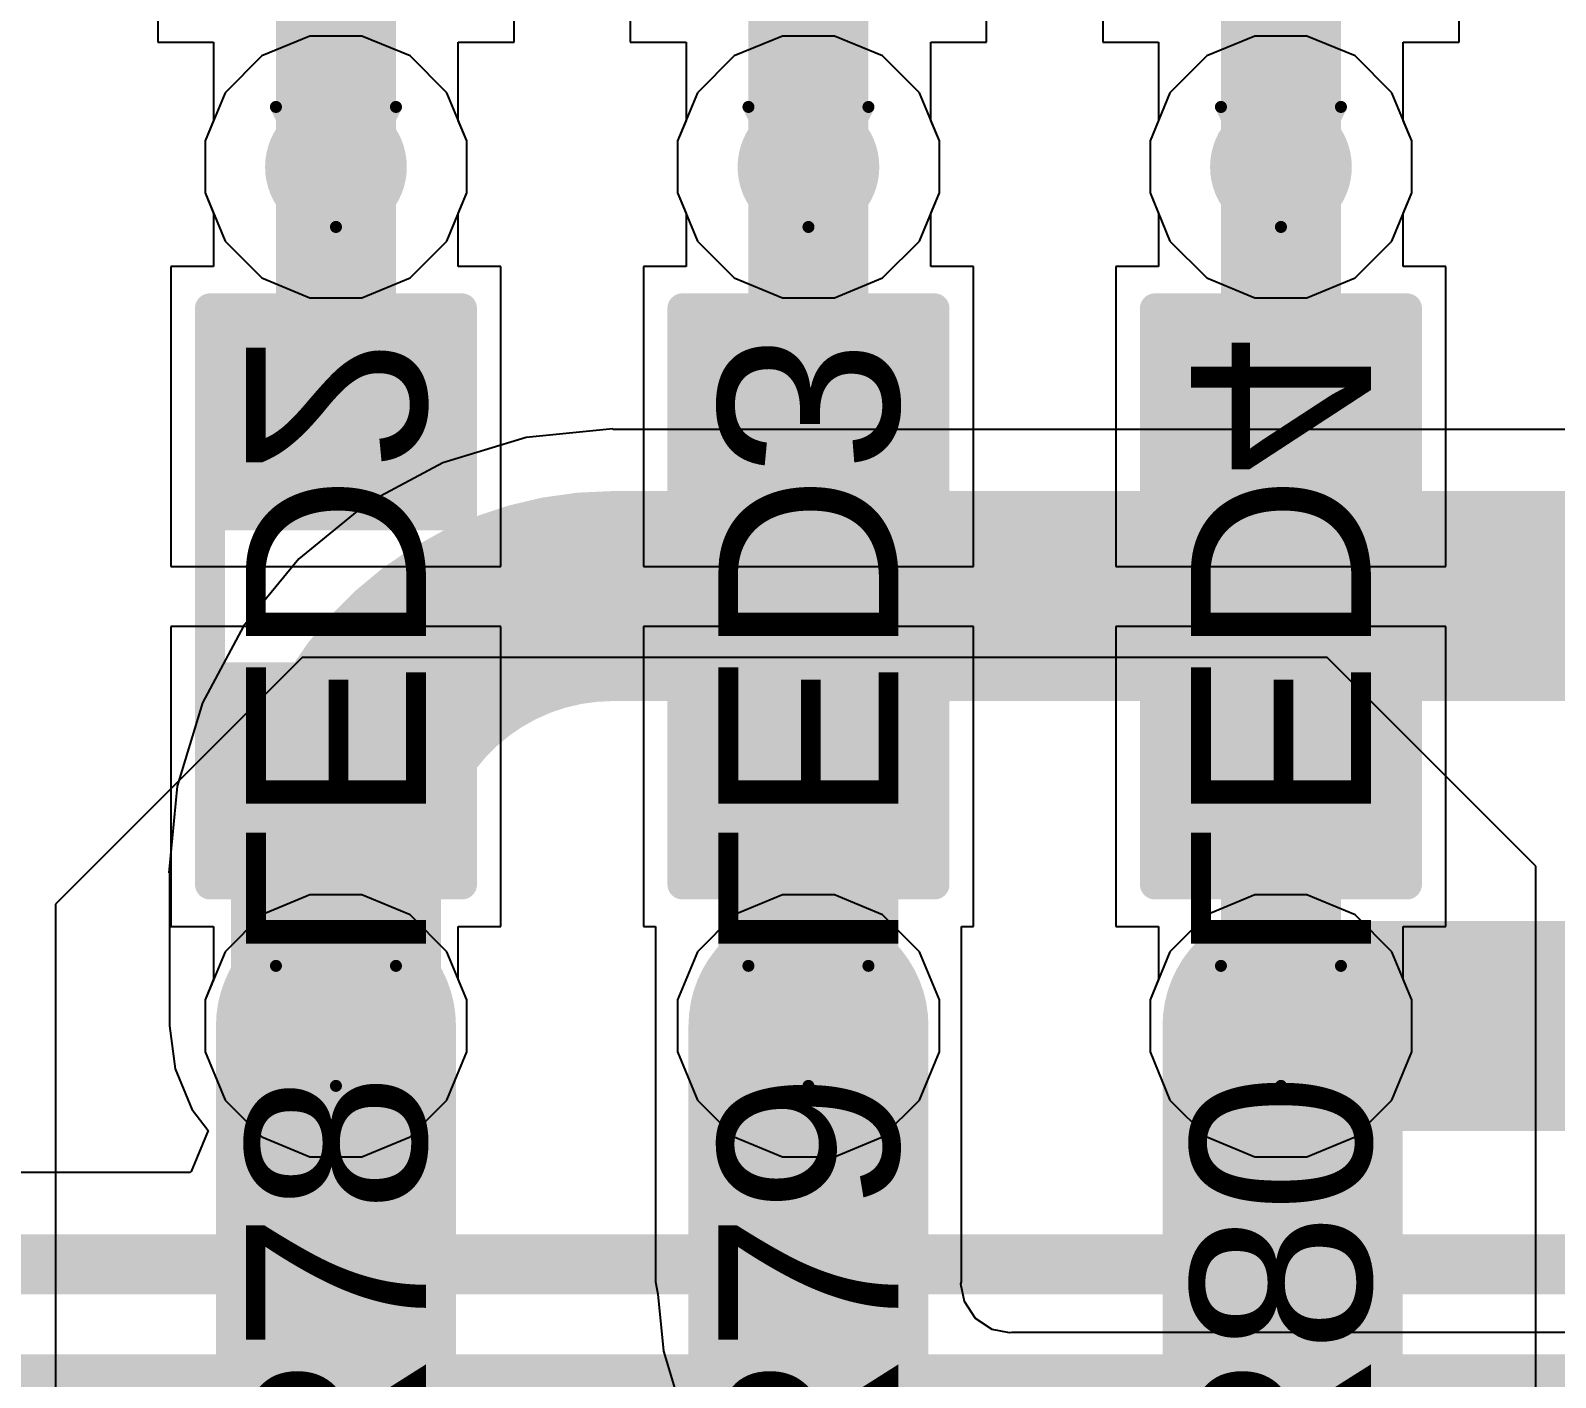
# Model space of a CAD drawing. Header units: inches. Extents: x 0 to 12.2, y 0 to 7.
# Drawn here: x 1.0908 to 1.345, y 2.9761 to 3.2006 of the extents above; entities that cross this region are included whole.
import ezdxf

# ---------------------------------------------------------------- set-up
doc = ezdxf.new("R2010")
doc.units = ezdxf.units.IN
doc.header["$MEASUREMENT"] = 0
for name, color, linetype in [('Bottom Layer', 5, 'Continuous'), ('Bottom Overlay', 54, 'Continuous'), ('Drill Drawing', 1, 'Continuous'), ('Layer 1', 16, 'Continuous'), ('Layer 2', 76, 'Continuous'), ('Top Layer', 1, 'Continuous'), ('Top Overlay', 2, 'Continuous'), ('Top Paste', 8, 'Continuous'), ('Top Solder', 216, 'Continuous'), ('Via Holes', 16, 'Continuous')]:
    doc.layers.add(name, color=color, linetype=linetype)
doc.styles.add('Arial', font='', dxfattribs={"height": 0.2})
doc.styles.get('Arial').set_extended_font_data('Arial')

# ---------------------------------------------------------------- blocks, each defined once
blk = doc.blocks.new('R___0603_84')
at = {"layer": 'Top Layer'}
for points in [[(-0.015, 0.0175), (-0.015, -0.0175), (-0.045, -0.0175), (-0.045, 0.0175)], [(0.045, 0.0175), (0.045, -0.0175), (0.015, -0.0175), (0.015, 0.0175)]]:
    blk.add_hatch(color=1, dxfattribs=at).paths.add_polyline_path(points)
at = {"layer": 'Top Paste'}
for points in [[(-0.015, 0.0175), (-0.015, -0.0175), (-0.045, -0.0175), (-0.045, 0.0175)], [(0.045, 0.0175), (0.045, -0.0175), (0.015, -0.0175), (0.015, 0.0175)]]:
    blk.add_hatch(color=8, dxfattribs=at).paths.add_polyline_path(points)
at = {"layer": 'Top Solder'}
for points in [[(-0.011, 0.0215), (-0.011, -0.0215), (-0.049, -0.0215), (-0.049, 0.0215)], [(0.049, 0.0215), (0.049, -0.0215), (0.011, -0.0215), (0.011, 0.0215)]]:
    blk.add_hatch(color=216, dxfattribs=at).paths.add_polyline_path(points)
at = {"layer": 'Top Overlay'}
for points in [[(0.048, 0.021, 0.005, 0.005, 0), (-0.048, 0.021, 0.005, 0.005, 0)], [(-0.048, -0.021, 0.005, 0.005, 0), (-0.048, 0.021, 0.005, 0.005, 0)], [(0.048, -0.021, 0.005, 0.005, 0), (0.048, 0.021, 0.005, 0.005, 0)], [(0.048, -0.021, 0.005, 0.005, 0), (-0.048, -0.021, 0.005, 0.005, 0)]]:
    blk.add_lwpolyline(points, format="xyseb", dxfattribs=at)
for points in [[(-0.04925, 0.021, 0.0025, 0.0025, 1), (-0.04675, 0.021, 0.0025, 0.0025, 1)], [(-0.04925, 0.021, 0.0025, 0.0025, 1), (-0.04675, 0.021, 0.0025, 0.0025, 1)], [(0.04675, 0.021, 0.0025, 0.0025, 1), (0.04925, 0.021, 0.0025, 0.0025, 1)], [(0.04675, 0.021, 0.0025, 0.0025, 1), (0.04925, 0.021, 0.0025, 0.0025, 1)], [(-0.04925, -0.021, 0.0025, 0.0025, 1), (-0.04675, -0.021, 0.0025, 0.0025, 1)], [(-0.04925, -0.021, 0.0025, 0.0025, 1), (-0.04675, -0.021, 0.0025, 0.0025, 1)], [(0.04675, -0.021, 0.0025, 0.0025, 1), (0.04925, -0.021, 0.0025, 0.0025, 1)], [(0.04675, -0.021, 0.0025, 0.0025, 1), (0.04925, -0.021, 0.0025, 0.0025, 1)]]:
    blk.add_lwpolyline(points, format="xyseb", close=True, dxfattribs=at)
blk = doc.blocks.new('R___0603_85')
at = {"layer": 'Top Layer'}
for points in [[(-0.015, 0.0175), (-0.015, -0.0175), (-0.045, -0.0175), (-0.045, 0.0175)], [(0.045, 0.0175), (0.045, -0.0175), (0.015, -0.0175), (0.015, 0.0175)]]:
    blk.add_hatch(color=1, dxfattribs=at).paths.add_polyline_path(points)
at = {"layer": 'Top Paste'}
for points in [[(-0.015, 0.0175), (-0.015, -0.0175), (-0.045, -0.0175), (-0.045, 0.0175)], [(0.045, 0.0175), (0.045, -0.0175), (0.015, -0.0175), (0.015, 0.0175)]]:
    blk.add_hatch(color=8, dxfattribs=at).paths.add_polyline_path(points)
at = {"layer": 'Top Solder'}
for points in [[(-0.011, 0.0215), (-0.011, -0.0215), (-0.049, -0.0215), (-0.049, 0.0215)], [(0.049, 0.0215), (0.049, -0.0215), (0.011, -0.0215), (0.011, 0.0215)]]:
    blk.add_hatch(color=216, dxfattribs=at).paths.add_polyline_path(points)
at = {"layer": 'Top Overlay'}
for points in [[(0.048, 0.021, 0.005, 0.005, 0), (-0.048, 0.021, 0.005, 0.005, 0)], [(-0.048, -0.021, 0.005, 0.005, 0), (-0.048, 0.021, 0.005, 0.005, 0)], [(0.048, -0.021, 0.005, 0.005, 0), (0.048, 0.021, 0.005, 0.005, 0)], [(0.048, -0.021, 0.005, 0.005, 0), (-0.048, -0.021, 0.005, 0.005, 0)]]:
    blk.add_lwpolyline(points, format="xyseb", dxfattribs=at)
for points in [[(-0.04925, 0.021, 0.0025, 0.0025, 1), (-0.04675, 0.021, 0.0025, 0.0025, 1)], [(-0.04925, 0.021, 0.0025, 0.0025, 1), (-0.04675, 0.021, 0.0025, 0.0025, 1)], [(0.04675, 0.021, 0.0025, 0.0025, 1), (0.04925, 0.021, 0.0025, 0.0025, 1)], [(0.04675, 0.021, 0.0025, 0.0025, 1), (0.04925, 0.021, 0.0025, 0.0025, 1)], [(-0.04925, -0.021, 0.0025, 0.0025, 1), (-0.04675, -0.021, 0.0025, 0.0025, 1)], [(-0.04925, -0.021, 0.0025, 0.0025, 1), (-0.04675, -0.021, 0.0025, 0.0025, 1)], [(0.04675, -0.021, 0.0025, 0.0025, 1), (0.04925, -0.021, 0.0025, 0.0025, 1)], [(0.04675, -0.021, 0.0025, 0.0025, 1), (0.04925, -0.021, 0.0025, 0.0025, 1)]]:
    blk.add_lwpolyline(points, format="xyseb", close=True, dxfattribs=at)
blk = doc.blocks.new('R___0603_86')
at = {"layer": 'Top Layer'}
for points in [[(-0.015, 0.0175), (-0.015, -0.0175), (-0.045, -0.0175), (-0.045, 0.0175)], [(0.045, 0.0175), (0.045, -0.0175), (0.015, -0.0175), (0.015, 0.0175)]]:
    blk.add_hatch(color=1, dxfattribs=at).paths.add_polyline_path(points)
at = {"layer": 'Top Paste'}
for points in [[(-0.015, 0.0175), (-0.015, -0.0175), (-0.045, -0.0175), (-0.045, 0.0175)], [(0.045, 0.0175), (0.045, -0.0175), (0.015, -0.0175), (0.015, 0.0175)]]:
    blk.add_hatch(color=8, dxfattribs=at).paths.add_polyline_path(points)
at = {"layer": 'Top Solder'}
for points in [[(-0.011, 0.0215), (-0.011, -0.0215), (-0.049, -0.0215), (-0.049, 0.0215)], [(0.049, 0.0215), (0.049, -0.0215), (0.011, -0.0215), (0.011, 0.0215)]]:
    blk.add_hatch(color=216, dxfattribs=at).paths.add_polyline_path(points)
at = {"layer": 'Top Overlay'}
for points in [[(0.048, 0.021, 0.005, 0.005, 0), (-0.048, 0.021, 0.005, 0.005, 0)], [(-0.048, -0.021, 0.005, 0.005, 0), (-0.048, 0.021, 0.005, 0.005, 0)], [(0.048, -0.021, 0.005, 0.005, 0), (0.048, 0.021, 0.005, 0.005, 0)], [(0.048, -0.021, 0.005, 0.005, 0), (-0.048, -0.021, 0.005, 0.005, 0)]]:
    blk.add_lwpolyline(points, format="xyseb", dxfattribs=at)
for points in [[(-0.04925, 0.021, 0.0025, 0.0025, 1), (-0.04675, 0.021, 0.0025, 0.0025, 1)], [(-0.04925, 0.021, 0.0025, 0.0025, 1), (-0.04675, 0.021, 0.0025, 0.0025, 1)], [(0.04675, 0.021, 0.0025, 0.0025, 1), (0.04925, 0.021, 0.0025, 0.0025, 1)], [(0.04675, 0.021, 0.0025, 0.0025, 1), (0.04925, 0.021, 0.0025, 0.0025, 1)], [(-0.04925, -0.021, 0.0025, 0.0025, 1), (-0.04675, -0.021, 0.0025, 0.0025, 1)], [(-0.04925, -0.021, 0.0025, 0.0025, 1), (-0.04675, -0.021, 0.0025, 0.0025, 1)], [(0.04675, -0.021, 0.0025, 0.0025, 1), (0.04925, -0.021, 0.0025, 0.0025, 1)], [(0.04675, -0.021, 0.0025, 0.0025, 1), (0.04925, -0.021, 0.0025, 0.0025, 1)]]:
    blk.add_lwpolyline(points, format="xyseb", close=True, dxfattribs=at)

msp = doc.modelspace()

# ---------------------------------------------------------------- hatches: boundary and pattern name
at = {"layer": 'Bottom Layer'}
h = msp.add_hatch(color=5, dxfattribs=at)
edge = h.paths.add_edge_path()
edge.add_arc((1.1417308, 3.1778681), 0.011811, 0, 360)
h = msp.add_hatch(color=5, dxfattribs=at)
edge = h.paths.add_edge_path()
edge.add_arc((1.220471, 3.1778681), 0.011811, 0, 360)
h = msp.add_hatch(color=5, dxfattribs=at)
edge = h.paths.add_edge_path()
edge.add_arc((1.2992111, 3.1778681), 0.011811, 0, 360)
h = msp.add_hatch(color=5, dxfattribs=at)
edge = h.paths.add_edge_path()
edge.add_arc((1.1417308, 3.0347341), 0.011811, 0, 360)
h = msp.add_hatch(color=5, dxfattribs=at)
edge = h.paths.add_edge_path()
edge.add_arc((1.2204709, 3.0347341), 0.011811, 0, 360)
h = msp.add_hatch(color=5, dxfattribs=at)
edge = h.paths.add_edge_path()
edge.add_arc((1.2992111, 3.0347341), 0.011811, 0, 360)
at = {"layer": 'Layer 1'}
h = msp.add_hatch(color=16, dxfattribs=at)
edge = h.paths.add_edge_path()
edge.add_arc((1.1417308, 3.1778681), 0.011811, 0, 360)
h = msp.add_hatch(color=16, dxfattribs=at)
edge = h.paths.add_edge_path()
edge.add_arc((1.220471, 3.1778681), 0.011811, 0, 360)
h = msp.add_hatch(color=16, dxfattribs=at)
edge = h.paths.add_edge_path()
edge.add_arc((1.2992111, 3.1778681), 0.011811, 0, 360)
h = msp.add_hatch(color=16, dxfattribs=at)
edge = h.paths.add_edge_path()
edge.add_arc((1.1417308, 3.0347341), 0.011811, 0, 360)
h = msp.add_hatch(color=16, dxfattribs=at)
edge = h.paths.add_edge_path()
edge.add_arc((1.2204709, 3.0347341), 0.011811, 0, 360)
h = msp.add_hatch(color=16, dxfattribs=at)
edge = h.paths.add_edge_path()
edge.add_arc((1.2992111, 3.0347341), 0.011811, 0, 360)
at = {"layer": 'Layer 2'}
h = msp.add_hatch(color=76, dxfattribs=at)
edge = h.paths.add_edge_path()
edge.add_arc((1.1417308, 3.1778681), 0.011811, 0, 360)
h = msp.add_hatch(color=76, dxfattribs=at)
edge = h.paths.add_edge_path()
edge.add_arc((1.220471, 3.1778681), 0.011811, 0, 360)
h = msp.add_hatch(color=76, dxfattribs=at)
edge = h.paths.add_edge_path()
edge.add_arc((1.2992111, 3.1778681), 0.011811, 0, 360)
h = msp.add_hatch(color=76, dxfattribs=at)
edge = h.paths.add_edge_path()
edge.add_arc((1.1417308, 3.0347341), 0.011811, 0, 360)
h = msp.add_hatch(color=76, dxfattribs=at)
edge = h.paths.add_edge_path()
edge.add_arc((1.2204709, 3.0347341), 0.011811, 0, 360)
h = msp.add_hatch(color=76, dxfattribs=at)
edge = h.paths.add_edge_path()
edge.add_arc((1.2992111, 3.0347341), 0.011811, 0, 360)
at = {"layer": 'Top Layer'}
h = msp.add_hatch(color=1, dxfattribs=at)
edge = h.paths.add_edge_path()
edge.add_arc((1.1417308, 3.1778681), 0.011811, 0, 360)
h = msp.add_hatch(color=1, dxfattribs=at)
edge = h.paths.add_edge_path()
edge.add_arc((1.220471, 3.1778681), 0.011811, 0, 360)
h = msp.add_hatch(color=1, dxfattribs=at)
edge = h.paths.add_edge_path()
edge.add_arc((1.2992111, 3.1778681), 0.011811, 0, 360)
h = msp.add_hatch(color=1, dxfattribs=at)
edge = h.paths.add_edge_path()
edge.add_arc((1.1417308, 3.0347341), 0.011811, 0, 360)
h = msp.add_hatch(color=1, dxfattribs=at)
edge = h.paths.add_edge_path()
edge.add_arc((1.2204709, 3.0347341), 0.011811, 0, 360)
h = msp.add_hatch(color=1, dxfattribs=at)
edge = h.paths.add_edge_path()
edge.add_arc((1.2992111, 3.0347341), 0.011811, 0, 360)
at = {"layer": 'Via Holes'}
h = msp.add_hatch(color=7, dxfattribs=at)
edge = h.paths.add_edge_path()
edge.add_arc((1.1417308, 3.1778681), 0.0059055, 0, 360)
h = msp.add_hatch(color=7, dxfattribs=at)
edge = h.paths.add_edge_path()
edge.add_arc((1.220471, 3.1778681), 0.0059055, 0, 360)
h = msp.add_hatch(color=7, dxfattribs=at)
edge = h.paths.add_edge_path()
edge.add_arc((1.2992111, 3.1778681), 0.0059055, 0, 360)
h = msp.add_hatch(color=7, dxfattribs=at)
edge = h.paths.add_edge_path()
edge.add_arc((1.1417308, 3.0347341), 0.0059055, 0, 360)
h = msp.add_hatch(color=7, dxfattribs=at)
edge = h.paths.add_edge_path()
edge.add_arc((1.2204709, 3.0347341), 0.0059055, 0, 360)
h = msp.add_hatch(color=7, dxfattribs=at)
edge = h.paths.add_edge_path()
edge.add_arc((1.2992111, 3.0347341), 0.0059055, 0, 360)

# ---------------------------------------------------------------- linework, layer by layer
at = {"layer": 'Bottom Layer'}
for p, q in [((1.1120458, 3.2383483), (1.1120458, 3.1986633)), ((1.1714158, 3.1986633), (1.1714158, 3.2383483)), ((1.1907859, 3.2383483), (1.1907859, 3.1986633)), ((1.2501559, 3.1986633), (1.2501559, 3.2383483)), ((1.2695261, 3.2383483), (1.2695261, 3.1986633)), ((1.3288961, 3.1986633), (1.3288961, 3.2383483)), ((1.1120458, 3.1986633), (1.121339, 3.1986633)), ((1.121339, 3.1986633), (1.121339, 3.1856329)), ((1.1621226, 3.1856329), (1.1621226, 3.1986633)), ((1.1621226, 3.1986633), (1.1714158, 3.1986633)), ((1.1907859, 3.1986633), (1.2000791, 3.1986633)), ((1.2000791, 3.1986633), (1.2000791, 3.1856326)), ((1.2408627, 3.1856331), (1.2408627, 3.1986633)), ((1.2408627, 3.1986633), (1.2501559, 3.1986633)), ((1.2695261, 3.1986633), (1.2788193, 3.1986633)), ((1.2788193, 3.1986633), (1.2788193, 3.1856329)), ((1.3196029, 3.1856329), (1.3196029, 3.1986633)), ((1.3196029, 3.1986633), (1.3288961, 3.1986633)), ((1.121339, 3.1856329), (1.1199198, 3.1822066)), ((1.1635418, 3.1822066), (1.1621226, 3.1856329)), ((1.2000791, 3.1856326), (1.19866, 3.1822066)), ((1.242282, 3.1822066), (1.2408627, 3.1856331)), ((1.2788193, 3.1856329), (1.2774001, 3.1822066)), ((1.3210221, 3.1822066), (1.3196029, 3.1856329)), ((1.1199198, 3.1822066), (1.1199198, 3.1735296)), ((1.1635418, 3.1735296), (1.1635418, 3.1822066)), ((1.19866, 3.1822066), (1.19866, 3.1735296)), ((1.242282, 3.1735296), (1.242282, 3.1822066)), ((1.2774001, 3.1822066), (1.2774001, 3.1735296)), ((1.3210221, 3.1735296), (1.3210221, 3.1822066)), ((1.1199198, 3.1735296), (1.1232403, 3.1655132)), ((1.1602213, 3.1655132), (1.1635418, 3.1735296)), ((1.19866, 3.1735296), (1.2019805, 3.1655132)), ((1.2389615, 3.1655132), (1.242282, 3.1735296)), ((1.2774001, 3.1735296), (1.2807206, 3.1655132)), ((1.3177016, 3.1655132), (1.3210221, 3.1735296)), ((1.1232403, 3.1655132), (1.1293759, 3.1593776)), ((1.1540857, 3.1593776), (1.1602213, 3.1655132)), ((1.2019805, 3.1655132), (1.2081161, 3.1593776)), ((1.2328259, 3.1593776), (1.2389615, 3.1655132)), ((1.2807206, 3.1655132), (1.2868562, 3.1593776)), ((1.311566, 3.1593776), (1.3177016, 3.1655132)), ((1.1293759, 3.1593776), (1.1373923, 3.1560571)), ((1.1460693, 3.1560571), (1.1540857, 3.1593776)), ((1.2081161, 3.1593776), (1.2161325, 3.1560571)), ((1.2248095, 3.1560571), (1.2328259, 3.1593776)), ((1.2868562, 3.1593776), (1.2948726, 3.1560571)), ((1.3035496, 3.1560571), (1.311566, 3.1593776)), ((1.1373923, 3.1560571), (1.1460693, 3.1560571)), ((1.2161325, 3.1560571), (1.2248095, 3.1560571)), ((1.2948726, 3.1560571), (1.3035496, 3.1560571)), ((1.1878436, 3.1342144), (1.173413, 3.1327931)), ((1.1878436, 3.1340955), (1.1878436, 3.1342144)), ((1.4350408, 3.1340955), (1.1878436, 3.1340955)), ((1.173413, 3.1327931), (1.1595369, 3.1285838)), ((1.1595369, 3.1285838), (1.1467486, 3.1217484)), ((1.1467486, 3.1217484), (1.1355396, 3.1125494)), ((1.1355396, 3.1125494), (1.1263406, 3.1013404)), ((1.1263406, 3.1013404), (1.1195052, 3.0885521)), ((1.1195052, 3.0885521), (1.1152959, 3.074676)), ((1.1152959, 3.074676), (1.1138746, 3.0602454)), ((1.1138746, 3.0602454), (1.1139935, 3.0602454)), ((1.1139935, 3.0602454), (1.1139935, 3.0347341)), ((1.1139935, 3.0347341), (1.1149386, 3.0275552)), ((1.1149386, 3.0275552), (1.1177096, 3.0208655)), ((1.1177096, 3.0208655), (1.1204502, 3.0172939)), ((1.1204502, 3.0172939), (1.117624, 3.010487)), ((1.1174368, 3.0102939), (0.973, 3.0102939)), ((1.117624, 3.010487), (1.1174368, 3.0102939))]:
    msp.add_line(p, q, dxfattribs=at)
for points in [[(1.1417308, 3.1778681, 0.02, 0.02, 0), (1.1417308, 3.2173934, 0.02, 0.02, 0)], [(1.2204709, 3.1778681, 0.02, 0.02, 0), (1.2204709, 3.2173934, 0.02, 0.02, 0)], [(1.2992111, 3.1778681, 0.02, 0.02, 0), (1.2992111, 3.2173934, 0.02, 0.02, 0)], [(1.2204709, 3.1778681, 0.02, 0.02, 0), (1.220471, 3.1778681, 0.02, 0.02, 0)], [(1.1417308, 3.0602454, 0.035, 0.035, -0.4142135623730951), (1.1878436, 3.1063582, 0.035, 0.035, 0)], [(1.1878436, 3.1063582, 0.035, 0.035, 0), (1.4350408, 3.1063582, 0.035, 0.035, 0)], [(1.1417308, 3.0347341, 0.035, 0.035, 0), (1.1417308, 3.0602454, 0.035, 0.035, 0)], [(1.2992111, 3.0347341, 0.035, 0.035, 0), (1.7134929, 3.0347341, 0.035, 0.035, 0)], [(0.973, 2.995, 0.01, 0.01, 0), (3.0487073, 2.995, 0.01, 0.01, 0)], [(0.9702504, 2.975, 0.01, 0.01, 0), (3.0309544, 2.975, 0.01, 0.01, 0)]]:
    msp.add_lwpolyline(points, format="xyseb", dxfattribs=at)
for points in [[(1.1367308, 3.1778681, 0.01, 0.01, 1), (1.1467308, 3.1778681, 0.01, 0.01, 1)], [(1.2154709, 3.1778681, 0.01, 0.01, 1), (1.2254709, 3.1778681, 0.01, 0.01, 1)], [(1.2154709, 3.1778681, 0.01, 0.01, 1), (1.2254709, 3.1778681, 0.01, 0.01, 1)], [(1.215471, 3.1778681, 0.01, 0.01, 1), (1.225471, 3.1778681, 0.01, 0.01, 1)], [(1.2942111, 3.1778681, 0.01, 0.01, 1), (1.3042111, 3.1778681, 0.01, 0.01, 1)], [(1.1790936, 3.1063582, 0.0175, 0.0175, 1), (1.1965936, 3.1063582, 0.0175, 0.0175, 1)], [(1.1790936, 3.1063582, 0.0175, 0.0175, 1), (1.1965936, 3.1063582, 0.0175, 0.0175, 1)], [(1.1329808, 3.0602454, 0.0175, 0.0175, 1), (1.1504808, 3.0602454, 0.0175, 0.0175, 1)], [(1.1329808, 3.0602454, 0.0175, 0.0175, 1), (1.1504808, 3.0602454, 0.0175, 0.0175, 1)], [(1.1329808, 3.0347341, 0.0175, 0.0175, 1), (1.1504808, 3.0347341, 0.0175, 0.0175, 1)], [(1.2904611, 3.0347341, 0.0175, 0.0175, 1), (1.3079611, 3.0347341, 0.0175, 0.0175, 1)]]:
    msp.add_lwpolyline(points, format="xyseb", close=True, dxfattribs=at)
at = {"layer": 'Drill Drawing'}
for points in [[(1.1317308, 3.1878681, 0.002, 0.002, 0), (1.1517308, 3.1878681, 0.002, 0.002, 0)], [(1.1317308, 3.1878681, 0.002, 0.002, 0), (1.1417308, 3.1678681, 0.002, 0.002, 0)], [(1.1417308, 3.1678681, 0.002, 0.002, 0), (1.1517308, 3.1878681, 0.002, 0.002, 0)], [(1.210471, 3.1878681, 0.002, 0.002, 0), (1.230471, 3.1878681, 0.002, 0.002, 0)], [(1.210471, 3.1878681, 0.002, 0.002, 0), (1.220471, 3.1678681, 0.002, 0.002, 0)], [(1.220471, 3.1678681, 0.002, 0.002, 0), (1.230471, 3.1878681, 0.002, 0.002, 0)], [(1.2892111, 3.1878681, 0.002, 0.002, 0), (1.3092111, 3.1878681, 0.002, 0.002, 0)], [(1.2892111, 3.1878681, 0.002, 0.002, 0), (1.2992111, 3.1678681, 0.002, 0.002, 0)], [(1.2992111, 3.1678681, 0.002, 0.002, 0), (1.3092111, 3.1878681, 0.002, 0.002, 0)], [(1.1317308, 3.0447341, 0.002, 0.002, 0), (1.1517308, 3.0447341, 0.002, 0.002, 0)], [(1.1317308, 3.0447341, 0.002, 0.002, 0), (1.1417308, 3.0247341, 0.002, 0.002, 0)], [(1.1417308, 3.0247341, 0.002, 0.002, 0), (1.1517308, 3.0447341, 0.002, 0.002, 0)], [(1.2104709, 3.0447341, 0.002, 0.002, 0), (1.2304709, 3.0447341, 0.002, 0.002, 0)], [(1.2104709, 3.0447341, 0.002, 0.002, 0), (1.2204709, 3.0247341, 0.002, 0.002, 0)], [(1.2204709, 3.0247341, 0.002, 0.002, 0), (1.2304709, 3.0447341, 0.002, 0.002, 0)], [(1.2892111, 3.0447341, 0.002, 0.002, 0), (1.3092111, 3.0447341, 0.002, 0.002, 0)], [(1.2892111, 3.0447341, 0.002, 0.002, 0), (1.2992111, 3.0247341, 0.002, 0.002, 0)], [(1.2992111, 3.0247341, 0.002, 0.002, 0), (1.3092111, 3.0447341, 0.002, 0.002, 0)]]:
    msp.add_lwpolyline(points, format="xyseb", dxfattribs=at)
for points in [[(1.1312308, 3.1878681, 0.001, 0.001, 1), (1.1322308, 3.1878681, 0.001, 0.001, 1)], [(1.1312308, 3.1878681, 0.001, 0.001, 1), (1.1322308, 3.1878681, 0.001, 0.001, 1)], [(1.1512308, 3.1878681, 0.001, 0.001, 1), (1.1522308, 3.1878681, 0.001, 0.001, 1)], [(1.1512308, 3.1878681, 0.001, 0.001, 1), (1.1522308, 3.1878681, 0.001, 0.001, 1)], [(1.209971, 3.1878681, 0.001, 0.001, 1), (1.210971, 3.1878681, 0.001, 0.001, 1)], [(1.209971, 3.1878681, 0.001, 0.001, 1), (1.210971, 3.1878681, 0.001, 0.001, 1)], [(1.229971, 3.1878681, 0.001, 0.001, 1), (1.230971, 3.1878681, 0.001, 0.001, 1)], [(1.229971, 3.1878681, 0.001, 0.001, 1), (1.230971, 3.1878681, 0.001, 0.001, 1)], [(1.2887111, 3.1878681, 0.001, 0.001, 1), (1.2897111, 3.1878681, 0.001, 0.001, 1)], [(1.2887111, 3.1878681, 0.001, 0.001, 1), (1.2897111, 3.1878681, 0.001, 0.001, 1)], [(1.3087111, 3.1878681, 0.001, 0.001, 1), (1.3097111, 3.1878681, 0.001, 0.001, 1)], [(1.3087111, 3.1878681, 0.001, 0.001, 1), (1.3097111, 3.1878681, 0.001, 0.001, 1)], [(1.1412308, 3.1678681, 0.001, 0.001, 1), (1.1422308, 3.1678681, 0.001, 0.001, 1)], [(1.1412308, 3.1678681, 0.001, 0.001, 1), (1.1422308, 3.1678681, 0.001, 0.001, 1)], [(1.219971, 3.1678681, 0.001, 0.001, 1), (1.220971, 3.1678681, 0.001, 0.001, 1)], [(1.219971, 3.1678681, 0.001, 0.001, 1), (1.220971, 3.1678681, 0.001, 0.001, 1)], [(1.2987111, 3.1678681, 0.001, 0.001, 1), (1.2997111, 3.1678681, 0.001, 0.001, 1)], [(1.2987111, 3.1678681, 0.001, 0.001, 1), (1.2997111, 3.1678681, 0.001, 0.001, 1)], [(1.1312308, 3.0447341, 0.001, 0.001, 1), (1.1322308, 3.0447341, 0.001, 0.001, 1)], [(1.1312308, 3.0447341, 0.001, 0.001, 1), (1.1322308, 3.0447341, 0.001, 0.001, 1)], [(1.1512308, 3.0447341, 0.001, 0.001, 1), (1.1522308, 3.0447341, 0.001, 0.001, 1)], [(1.1512308, 3.0447341, 0.001, 0.001, 1), (1.1522308, 3.0447341, 0.001, 0.001, 1)], [(1.2099709, 3.0447341, 0.001, 0.001, 1), (1.2109709, 3.0447341, 0.001, 0.001, 1)], [(1.2099709, 3.0447341, 0.001, 0.001, 1), (1.2109709, 3.0447341, 0.001, 0.001, 1)], [(1.2299709, 3.0447341, 0.001, 0.001, 1), (1.2309709, 3.0447341, 0.001, 0.001, 1)], [(1.2299709, 3.0447341, 0.001, 0.001, 1), (1.2309709, 3.0447341, 0.001, 0.001, 1)], [(1.2887111, 3.0447341, 0.001, 0.001, 1), (1.2897111, 3.0447341, 0.001, 0.001, 1)], [(1.2887111, 3.0447341, 0.001, 0.001, 1), (1.2897111, 3.0447341, 0.001, 0.001, 1)], [(1.3087111, 3.0447341, 0.001, 0.001, 1), (1.3097111, 3.0447341, 0.001, 0.001, 1)], [(1.3087111, 3.0447341, 0.001, 0.001, 1), (1.3097111, 3.0447341, 0.001, 0.001, 1)], [(1.1412308, 3.0247341, 0.001, 0.001, 1), (1.1422308, 3.0247341, 0.001, 0.001, 1)], [(1.1412308, 3.0247341, 0.001, 0.001, 1), (1.1422308, 3.0247341, 0.001, 0.001, 1)], [(1.2199709, 3.0247341, 0.001, 0.001, 1), (1.2209709, 3.0247341, 0.001, 0.001, 1)], [(1.2199709, 3.0247341, 0.001, 0.001, 1), (1.2209709, 3.0247341, 0.001, 0.001, 1)], [(1.2987111, 3.0247341, 0.001, 0.001, 1), (1.2997111, 3.0247341, 0.001, 0.001, 1)], [(1.2987111, 3.0247341, 0.001, 0.001, 1), (1.2997111, 3.0247341, 0.001, 0.001, 1)]]:
    msp.add_lwpolyline(points, format="xyseb", close=True, dxfattribs=at)
at = {"layer": 'Layer 1'}
for p, q in [((1.1373923, 3.1996791), (1.1293759, 3.1963586)), ((1.1460693, 3.1996791), (1.1373923, 3.1996791)), ((1.1540857, 3.1963586), (1.1460693, 3.1996791)), ((1.2161325, 3.1996791), (1.2081161, 3.1963586)), ((1.2248095, 3.1996791), (1.2161325, 3.1996791)), ((1.2328259, 3.1963586), (1.2248095, 3.1996791)), ((1.2948726, 3.1996791), (1.2868562, 3.1963586)), ((1.3035496, 3.1996791), (1.2948726, 3.1996791)), ((1.311566, 3.1963586), (1.3035496, 3.1996791)), ((1.1293759, 3.1963586), (1.1232403, 3.190223)), ((1.1602213, 3.190223), (1.1540857, 3.1963586)), ((1.2081161, 3.1963586), (1.2019805, 3.190223)), ((1.2389615, 3.190223), (1.2328259, 3.1963586)), ((1.2868562, 3.1963586), (1.2807206, 3.190223)), ((1.3177016, 3.190223), (1.311566, 3.1963586)), ((1.1232403, 3.190223), (1.1199198, 3.1822066)), ((1.1635418, 3.1822066), (1.1602213, 3.190223)), ((1.2019805, 3.190223), (1.19866, 3.1822066)), ((1.242282, 3.1822066), (1.2389615, 3.190223)), ((1.2807206, 3.190223), (1.2774001, 3.1822066)), ((1.3210221, 3.1822066), (1.3177016, 3.190223)), ((1.1199198, 3.1822066), (1.1199198, 3.1735296)), ((1.1635418, 3.1735296), (1.1635418, 3.1822066)), ((1.19866, 3.1822066), (1.19866, 3.1735296)), ((1.242282, 3.1735296), (1.242282, 3.1822066)), ((1.2774001, 3.1822066), (1.2774001, 3.1735296)), ((1.3210221, 3.1735296), (1.3210221, 3.1822066)), ((1.1199198, 3.1735296), (1.1232403, 3.1655132)), ((1.1602213, 3.1655132), (1.1635418, 3.1735296)), ((1.19866, 3.1735296), (1.2019805, 3.1655132)), ((1.2389615, 3.1655132), (1.242282, 3.1735296)), ((1.2774001, 3.1735296), (1.2807206, 3.1655132)), ((1.3177016, 3.1655132), (1.3210221, 3.1735296)), ((1.1232403, 3.1655132), (1.1293759, 3.1593776)), ((1.1540857, 3.1593776), (1.1602213, 3.1655132)), ((1.2019805, 3.1655132), (1.2081161, 3.1593776)), ((1.2328259, 3.1593776), (1.2389615, 3.1655132)), ((1.2807206, 3.1655132), (1.2868562, 3.1593776)), ((1.311566, 3.1593776), (1.3177016, 3.1655132)), ((1.1293759, 3.1593776), (1.1373923, 3.1560571)), ((1.1460693, 3.1560571), (1.1540857, 3.1593776)), ((1.2081161, 3.1593776), (1.2161325, 3.1560571)), ((1.2248095, 3.1560571), (1.2328259, 3.1593776)), ((1.2868562, 3.1593776), (1.2948726, 3.1560571)), ((1.3035496, 3.1560571), (1.311566, 3.1593776)), ((1.1373923, 3.1560571), (1.1460693, 3.1560571)), ((1.2161325, 3.1560571), (1.2248095, 3.1560571)), ((1.2948726, 3.1560571), (1.3035496, 3.1560571)), ((1.1373923, 3.0565451), (1.1293759, 3.0532246)), ((1.1460693, 3.0565451), (1.1373923, 3.0565451)), ((1.1540857, 3.0532246), (1.1460693, 3.0565451)), ((1.2161324, 3.0565451), (1.208116, 3.0532246)), ((1.2248094, 3.0565451), (1.2161324, 3.0565451)), ((1.2328258, 3.0532246), (1.2248094, 3.0565451)), ((1.2948726, 3.0565451), (1.2868562, 3.0532246)), ((1.3035496, 3.0565451), (1.2948726, 3.0565451)), ((1.311566, 3.0532246), (1.3035496, 3.0565451)), ((1.1293759, 3.0532246), (1.1232403, 3.047089)), ((1.1602213, 3.047089), (1.1540857, 3.0532246)), ((1.208116, 3.0532246), (1.2019804, 3.047089)), ((1.2389614, 3.047089), (1.2328258, 3.0532246)), ((1.2868562, 3.0532246), (1.2807206, 3.047089)), ((1.3177016, 3.047089), (1.311566, 3.0532246)), ((1.1232403, 3.047089), (1.1199198, 3.0390726)), ((1.1635418, 3.0390726), (1.1602213, 3.047089)), ((1.2019804, 3.047089), (1.1986599, 3.0390726)), ((1.2422819, 3.0390726), (1.2389614, 3.047089)), ((1.2807206, 3.047089), (1.2774001, 3.0390726)), ((1.3210221, 3.0390726), (1.3177016, 3.047089)), ((1.1199198, 3.0390726), (1.1199198, 3.0303956)), ((1.1635418, 3.0303956), (1.1635418, 3.0390726)), ((1.1986599, 3.0390726), (1.1986599, 3.0303956)), ((1.2422819, 3.0303956), (1.2422819, 3.0390726)), ((1.2774001, 3.0390726), (1.2774001, 3.0303956)), ((1.3210221, 3.0303956), (1.3210221, 3.0390726)), ((1.1199198, 3.0303956), (1.1232403, 3.0223792)), ((1.1602213, 3.0223792), (1.1635418, 3.0303956)), ((1.1986599, 3.0303956), (1.2019804, 3.0223792)), ((1.2389614, 3.0223792), (1.2422819, 3.0303956)), ((1.2774001, 3.0303956), (1.2807206, 3.0223792)), ((1.3177016, 3.0223792), (1.3210221, 3.0303956)), ((1.1232403, 3.0223792), (1.1293759, 3.0162436)), ((1.1540857, 3.0162436), (1.1602213, 3.0223792)), ((1.2019804, 3.0223792), (1.208116, 3.0162436)), ((1.2328258, 3.0162436), (1.2389614, 3.0223792)), ((1.2807206, 3.0223792), (1.2868562, 3.0162436)), ((1.311566, 3.0162436), (1.3177016, 3.0223792)), ((1.1293759, 3.0162436), (1.1373923, 3.0129231)), ((1.1460693, 3.0129231), (1.1540857, 3.0162436)), ((1.208116, 3.0162436), (1.2161324, 3.0129231)), ((1.2248094, 3.0129231), (1.2328258, 3.0162436)), ((1.2868562, 3.0162436), (1.2948726, 3.0129231)), ((1.3035496, 3.0129231), (1.311566, 3.0162436)), ((1.1373923, 3.0129231), (1.1460693, 3.0129231)), ((1.2161324, 3.0129231), (1.2248094, 3.0129231)), ((1.2948726, 3.0129231), (1.3035496, 3.0129231))]:
    msp.add_line(p, q, dxfattribs=at)
at = {"layer": 'Layer 2'}
for p, q in [((1.1373923, 3.1996791), (1.1293759, 3.1963586)), ((1.1460693, 3.1996791), (1.1373923, 3.1996791)), ((1.1540857, 3.1963586), (1.1460693, 3.1996791)), ((1.2161325, 3.1996791), (1.2081161, 3.1963586)), ((1.2248095, 3.1996791), (1.2161325, 3.1996791)), ((1.2328259, 3.1963586), (1.2248095, 3.1996791)), ((1.2948726, 3.1996791), (1.2868562, 3.1963586)), ((1.3035496, 3.1996791), (1.2948726, 3.1996791)), ((1.311566, 3.1963586), (1.3035496, 3.1996791)), ((1.1293759, 3.1963586), (1.1232403, 3.190223)), ((1.1602213, 3.190223), (1.1540857, 3.1963586)), ((1.2081161, 3.1963586), (1.2019805, 3.190223)), ((1.2389615, 3.190223), (1.2328259, 3.1963586)), ((1.2868562, 3.1963586), (1.2807206, 3.190223)), ((1.3177016, 3.190223), (1.311566, 3.1963586)), ((1.1232403, 3.190223), (1.1199198, 3.1822066)), ((1.1635418, 3.1822066), (1.1602213, 3.190223)), ((1.2019805, 3.190223), (1.19866, 3.1822066)), ((1.242282, 3.1822066), (1.2389615, 3.190223)), ((1.2807206, 3.190223), (1.2774001, 3.1822066)), ((1.3210221, 3.1822066), (1.3177016, 3.190223)), ((1.1199198, 3.1822066), (1.1199198, 3.1735296)), ((1.1635418, 3.1735296), (1.1635418, 3.1822066)), ((1.19866, 3.1822066), (1.19866, 3.1735296)), ((1.242282, 3.1735296), (1.242282, 3.1822066)), ((1.2774001, 3.1822066), (1.2774001, 3.1735296)), ((1.3210221, 3.1735296), (1.3210221, 3.1822066)), ((1.1199198, 3.1735296), (1.1232403, 3.1655132)), ((1.1602213, 3.1655132), (1.1635418, 3.1735296)), ((1.19866, 3.1735296), (1.2019805, 3.1655132)), ((1.2389615, 3.1655132), (1.242282, 3.1735296)), ((1.2774001, 3.1735296), (1.2807206, 3.1655132)), ((1.3177016, 3.1655132), (1.3210221, 3.1735296)), ((1.1232403, 3.1655132), (1.1293759, 3.1593776)), ((1.1540857, 3.1593776), (1.1602213, 3.1655132)), ((1.2019805, 3.1655132), (1.2081161, 3.1593776)), ((1.2328259, 3.1593776), (1.2389615, 3.1655132)), ((1.2807206, 3.1655132), (1.2868562, 3.1593776)), ((1.311566, 3.1593776), (1.3177016, 3.1655132)), ((1.1293759, 3.1593776), (1.1373923, 3.1560571)), ((1.1460693, 3.1560571), (1.1540857, 3.1593776)), ((1.2081161, 3.1593776), (1.2161325, 3.1560571)), ((1.2248095, 3.1560571), (1.2328259, 3.1593776)), ((1.2868562, 3.1593776), (1.2948726, 3.1560571)), ((1.3035496, 3.1560571), (1.311566, 3.1593776)), ((1.1373923, 3.1560571), (1.1460693, 3.1560571)), ((1.2161325, 3.1560571), (1.2248095, 3.1560571)), ((1.2948726, 3.1560571), (1.3035496, 3.1560571)), ((1.1360831, 3.0961149), (1.0949884, 3.0550202)), ((1.3069054, 3.096115), (1.1360831, 3.0961149)), ((1.3416628, 3.0613576), (1.3069054, 3.096115)), ((1.3416628, 2.1377734), (1.3416628, 3.0613576)), ((1.0949884, 3.0550202), (1.0949884, 2.5052106))]:
    msp.add_line(p, q, dxfattribs=at)
for points in [[(1.1417308, 2.480737, 0.04, 0.04, 0), (1.1417308, 3.0347341, 0.04, 0.04, 0)], [(1.2204709, 2.4517687, 0.04, 0.04, 0), (1.2204709, 3.0347341, 0.04, 0.04, 0)], [(1.2994743, 1.9295968, 0.04, 0.04, 0), (1.2994743, 3.0347341, 0.04, 0.04, 0)]]:
    msp.add_lwpolyline(points, format="xyseb", dxfattribs=at)
for points in [[(1.1317308, 3.0347341, 0.02, 0.02, 1), (1.1517308, 3.0347341, 0.02, 0.02, 1)], [(1.2104709, 3.0347341, 0.02, 0.02, 1), (1.2304709, 3.0347341, 0.02, 0.02, 1)], [(1.2894743, 3.0347341, 0.02, 0.02, 1), (1.3094743, 3.0347341, 0.02, 0.02, 1)]]:
    msp.add_lwpolyline(points, format="xyseb", close=True, dxfattribs=at)
at = {"layer": 'Top Layer'}
for p, q in [((1.1373923, 3.1996791), (1.1293759, 3.1963586)), ((1.1460693, 3.1996791), (1.1373923, 3.1996791)), ((1.1540857, 3.1963586), (1.1460693, 3.1996791)), ((1.2161325, 3.1996791), (1.2081161, 3.1963586)), ((1.2248095, 3.1996791), (1.2161325, 3.1996791)), ((1.2328259, 3.1963586), (1.2248095, 3.1996791)), ((1.2948726, 3.1996791), (1.2868562, 3.1963586)), ((1.3035496, 3.1996791), (1.2948726, 3.1996791)), ((1.311566, 3.1963586), (1.3035496, 3.1996791)), ((1.1293759, 3.1963586), (1.1232403, 3.190223)), ((1.1602213, 3.190223), (1.1540857, 3.1963586)), ((1.2081161, 3.1963586), (1.2019805, 3.190223)), ((1.2389615, 3.190223), (1.2328259, 3.1963586)), ((1.2868562, 3.1963586), (1.2807206, 3.190223)), ((1.3177016, 3.190223), (1.311566, 3.1963586)), ((1.1232403, 3.190223), (1.1199198, 3.1822066)), ((1.1635418, 3.1822066), (1.1602213, 3.190223)), ((1.2019805, 3.190223), (1.19866, 3.1822066)), ((1.242282, 3.1822066), (1.2389615, 3.190223)), ((1.2807206, 3.190223), (1.2774001, 3.1822066)), ((1.3210221, 3.1822066), (1.3177016, 3.190223)), ((1.1199198, 3.1822066), (1.1199198, 3.1735296)), ((1.1635418, 3.1735296), (1.1635418, 3.1822066)), ((1.19866, 3.1822066), (1.19866, 3.1735296)), ((1.242282, 3.1735296), (1.242282, 3.1822066)), ((1.2774001, 3.1822066), (1.2774001, 3.1735296)), ((1.3210221, 3.1735296), (1.3210221, 3.1822066)), ((1.1199198, 3.1735296), (1.121339, 3.1701033)), ((1.1621226, 3.1701033), (1.1635418, 3.1735296)), ((1.19866, 3.1735296), (1.2000792, 3.1701033)), ((1.2408628, 3.1701033), (1.242282, 3.1735296)), ((1.2774001, 3.1735296), (1.2788193, 3.1701033)), ((1.3196029, 3.1701033), (1.3210221, 3.1735296)), ((1.121339, 3.1701033), (1.121339, 3.1613011)), ((1.1621226, 3.1613011), (1.1621226, 3.1701033)), ((1.2000792, 3.1701033), (1.2000792, 3.1613011)), ((1.2408628, 3.1613011), (1.2408628, 3.1701033)), ((1.2788193, 3.1701033), (1.2788193, 3.1613011)), ((1.3196029, 3.1613011), (1.3196029, 3.1701033)), ((1.121339, 3.1613011), (1.1142308, 3.1613011)), ((1.1142308, 3.1613011), (1.1142308, 3.1113011)), ((1.1692308, 3.1613011), (1.1621226, 3.1613011)), ((1.1692308, 3.1113011), (1.1692308, 3.1613011)), ((1.2000792, 3.1613011), (1.1929709, 3.1613011)), ((1.1929709, 3.1613011), (1.1929709, 3.1113011)), ((1.2479709, 3.1613011), (1.2408628, 3.1613011)), ((1.2479709, 3.1113011), (1.2479709, 3.1613011)), ((1.2788193, 3.1613011), (1.2717111, 3.1613011)), ((1.2717111, 3.1613011), (1.2717111, 3.1113011)), ((1.3267111, 3.1613011), (1.3196029, 3.1613011)), ((1.3267111, 3.1113011), (1.3267111, 3.1613011)), ((1.1142308, 3.1113011), (1.1692308, 3.1113011)), ((1.1929709, 3.1113011), (1.2479709, 3.1113011)), ((1.2717111, 3.1113011), (1.3267111, 3.1113011)), ((1.1692308, 3.1013011), (1.1142308, 3.1013011)), ((1.1142308, 3.1013011), (1.1142308, 3.0513011)), ((1.1692308, 3.0513011), (1.1692308, 3.1013011)), ((1.2180085, 3.1013011), (1.1929709, 3.1013011)), ((1.1929709, 3.1013011), (1.1929709, 3.0513011)), ((1.2204709, 3.1017909), (1.2180085, 3.1013011)), ((1.2229333, 3.1013011), (1.2204709, 3.1017909)), ((1.2479709, 3.1013011), (1.2229333, 3.1013011)), ((1.2479709, 3.0513011), (1.2479709, 3.1013011)), ((1.3267111, 3.1013011), (1.2717111, 3.1013011)), ((1.2717111, 3.1013011), (1.2717111, 3.0513011)), ((1.3267111, 3.0513011), (1.3267111, 3.1013011)), ((1.1142308, 3.0513011), (1.121339, 3.0513011)), ((1.121339, 3.0513011), (1.121339, 3.0424989)), ((1.1621226, 3.0424989), (1.1621226, 3.0513011)), ((1.1621226, 3.0513011), (1.1692308, 3.0513011)), ((1.1929709, 3.0513011), (1.1949811, 3.0513011)), ((1.1949811, 3.0513011), (1.1949811, 2.9920574)), ((1.2459607, 2.9920574), (1.2459607, 3.0513011)), ((1.2459607, 3.0513011), (1.2479709, 3.0513011)), ((1.2717111, 3.0513011), (1.2788193, 3.0513011)), ((1.2788193, 3.0513011), (1.2788193, 3.0424989)), ((1.3196029, 3.0424989), (1.3196029, 3.0513011)), ((1.3196029, 3.0513011), (1.3267111, 3.0513011)), ((1.121339, 3.0424989), (1.1199198, 3.0390726)), ((1.1635418, 3.0390726), (1.1621226, 3.0424989)), ((1.2788193, 3.0424989), (1.2774001, 3.0390726)), ((1.3210221, 3.0390726), (1.3196029, 3.0424989)), ((1.1199198, 3.0390726), (1.1199198, 3.0303956)), ((1.1635418, 3.0303956), (1.1635418, 3.0390726)), ((1.2774001, 3.0390726), (1.2774001, 3.0303956)), ((1.3210221, 3.0303956), (1.3210221, 3.0390726)), ((1.1199198, 3.0303956), (1.1232403, 3.0223792)), ((1.1602213, 3.0223792), (1.1635418, 3.0303956)), ((1.2774001, 3.0303956), (1.2807206, 3.0223792)), ((1.3177016, 3.0223792), (1.3210221, 3.0303956)), ((1.1232403, 3.0223792), (1.1293759, 3.0162436)), ((1.1540857, 3.0162436), (1.1602213, 3.0223792)), ((1.2807206, 3.0223792), (1.2868562, 3.0162436)), ((1.311566, 3.0162436), (1.3177016, 3.0223792)), ((1.1293759, 3.0162436), (1.1373923, 3.0129231)), ((1.1460693, 3.0129231), (1.1540857, 3.0162436)), ((1.2868562, 3.0162436), (1.2948726, 3.0129231)), ((1.3035496, 3.0129231), (1.311566, 3.0162436)), ((1.1373923, 3.0129231), (1.1460693, 3.0129231)), ((1.2948726, 3.0129231), (1.3035496, 3.0129231)), ((1.1949811, 2.9920574), (1.1953866, 2.990019)), ((1.2458834, 2.9916688), (1.2459607, 2.9920574)), ((1.2464591, 2.9887746), (1.2458834, 2.9916688)), ((1.1953866, 2.990019), (1.1963233, 2.9805083)), ((1.2483187, 2.9859916), (1.2464591, 2.9887746)), ((1.2511017, 2.984132), (1.2483187, 2.9859916)), ((1.2539959, 2.9835563), (1.2511017, 2.984132)), ((1.2543845, 2.9836336), (1.2539959, 2.9835563)), ((1.6301312, 2.9836336), (1.2543845, 2.9836336)), ((1.1963233, 2.9805083), (1.199692, 2.969403))]:
    msp.add_line(p, q, dxfattribs=at)
for points in [[(1.1417308, 3.1363011, 0.02, 0.02, 0), (1.1417308, 3.1778681, 0.02, 0.02, 0)], [(1.220471, 3.1363011, 0.02, 0.02, 0), (1.220471, 3.1778681, 0.02, 0.02, 0)], [(1.2992111, 3.1363011, 0.02, 0.02, 0), (1.2992111, 3.1778681, 0.02, 0.02, 0)], [(1.2204709, 2.9920574, 0.03, 0.03, 0), (1.2204709, 3.0763011, 0.03, 0.03, 0)], [(1.1417308, 3.0347341, 0.02, 0.02, 0), (1.1417308, 3.0763011, 0.02, 0.02, 0)], [(1.2992111, 3.0347341, 0.02, 0.02, 0), (1.2992111, 3.0763011, 0.02, 0.02, 0)], [(1.2543845, 2.9581438, 0.03, 0.03, -0.4142135623730951), (1.2204709, 2.9920574, 0.03, 0.03, 0)]]:
    msp.add_lwpolyline(points, format="xyseb", dxfattribs=at)
for points in [[(1.1367308, 3.1778681, 0.01, 0.01, 1), (1.1467308, 3.1778681, 0.01, 0.01, 1)], [(1.215471, 3.1778681, 0.01, 0.01, 1), (1.225471, 3.1778681, 0.01, 0.01, 1)], [(1.2942111, 3.1778681, 0.01, 0.01, 1), (1.3042111, 3.1778681, 0.01, 0.01, 1)], [(1.1367308, 3.1363011, 0.01, 0.01, 1), (1.1467308, 3.1363011, 0.01, 0.01, 1)], [(1.215471, 3.1363011, 0.01, 0.01, 1), (1.225471, 3.1363011, 0.01, 0.01, 1)], [(1.2942111, 3.1363011, 0.01, 0.01, 1), (1.3042111, 3.1363011, 0.01, 0.01, 1)], [(1.2129709, 3.0763011, 0.015, 0.015, 1), (1.2279709, 3.0763011, 0.015, 0.015, 1)], [(1.1367308, 3.0763011, 0.01, 0.01, 1), (1.1467308, 3.0763011, 0.01, 0.01, 1)], [(1.2942111, 3.0763011, 0.01, 0.01, 1), (1.3042111, 3.0763011, 0.01, 0.01, 1)], [(1.1367308, 3.0347341, 0.01, 0.01, 1), (1.1467308, 3.0347341, 0.01, 0.01, 1)], [(1.2942111, 3.0347341, 0.01, 0.01, 1), (1.3042111, 3.0347341, 0.01, 0.01, 1)], [(1.2129709, 2.9920574, 0.015, 0.015, 1), (1.2279709, 2.9920574, 0.015, 0.015, 1)], [(1.2129709, 2.9920574, 0.015, 0.015, 1), (1.2279709, 2.9920574, 0.015, 0.015, 1)]]:
    msp.add_lwpolyline(points, format="xyseb", close=True, dxfattribs=at)

# ---------------------------------------------------------------- block references
at = {"rotation": 270}
for name, p in [('R___0603_86', (1.1417308, 3.1063011)), ('R___0603_85', (1.2204709, 3.1063011)), ('R___0603_84', (1.2992111, 3.1063011))]:
    msp.add_blockref(name, p, dxfattribs=at)

# ---------------------------------------------------------------- texts
at = {"layer": 'Bottom Overlay', "style": 'Arial', "text_generation_flag": 2}
for s, p in [('LED2', (1.1267357, 3.0450178)), ('LED3', (1.2054757, 3.0450177)), ('LED4', (1.2842159, 3.0450177))]:
    msp.add_text(s, height=0.03, rotation=270, dxfattribs=at).set_placement(p)
at = {"layer": 'Top Overlay', "style": 'Arial'}
for s, p in [('R78', (1.1567259, 2.950013)), ('R79', (1.235466, 2.950013)), ('R80', (1.3142062, 2.950013))]:
    msp.add_text(s, height=0.03, rotation=90, dxfattribs=at).set_placement(p)

doc.saveas('drawing.dxf')
